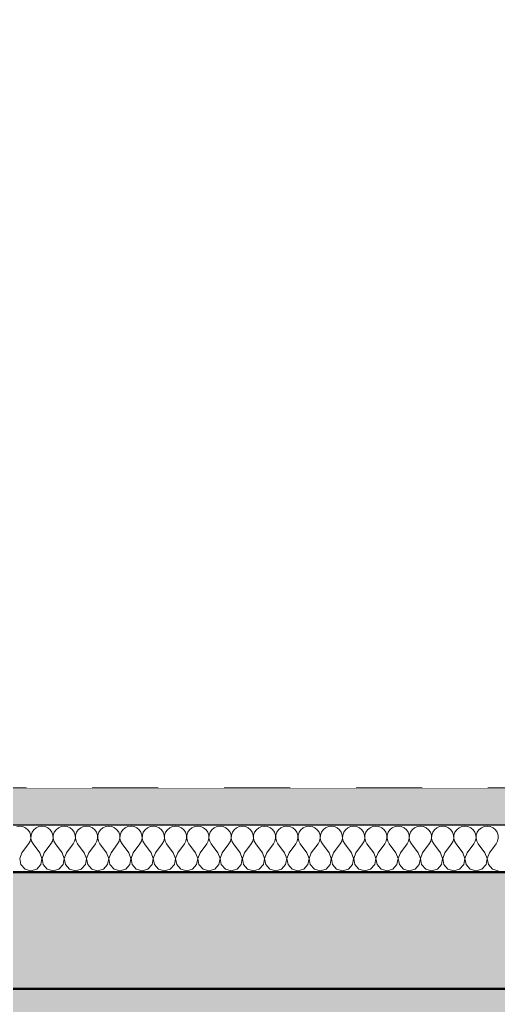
# Model space of a CAD drawing. Header units: millimetres. Extents: x -48147 to 1436659, y -488302 to 18123.
# Drawn here: x 1424393 to 1425417, y -483498 to -481390 of the extents above; entities that cross this region are included whole.
import ezdxf

# ---------------------------------------------------------------- set-up
doc = ezdxf.new("R2010")
doc.units = ezdxf.units.MM
doc.header["$MEASUREMENT"] = 0
doc.linetypes.add('Dashed', pattern=[2822.222233, 1411.111116, -1411.111116])
doc.linetypes.add('Wipeout_Contour', pattern=[1000, 0, -1000])
for name, color, linetype, lineweight, true_color in [('0_Pen_No__105', 7, 'Continuous', 15, 0xa6a6a6), ('A-230-M_FLOOR.IFC Import_Pen_No__109', 7, 'Continuous', 15, 0xa6a6a6), ('A-230-M_FLOOR.IFC Import_Pen_No__29', 7, 'Continuous', 50, 0x2a2a2a), ('HATCHING_Pen_No__145', 7, 'Continuous', 0, 0xa6a6a6), ('New_A-20-M_Floor_Slab_Pen_No__107', 7, 'Continuous', 15, 0xa6a6a6), ('New_A-20-M_Floor_Slab_Pen_No__109', 7, 'Continuous', 15, 0xa6a6a6), ('New_A-20-M_Floor_Slab_Pen_No__162', 7, 'Continuous', 0, 0xe47200)]:
    doc.layers.add(name, color=color, linetype=linetype, lineweight=lineweight, true_color=true_color)
for name, color, linetype in [('A-230-M_FLOOR.IFC Import', 7, 'Continuous'), ('A-25-M_Wall_Int', 7, 'Continuous'), ('New_A-20-M_Floor_Slab', 7, 'Continuous')]:
    doc.layers.add(name, color=color, linetype=linetype)
doc.layers.add('HATCHING_Pen_No__1', color=7, linetype='Continuous', lineweight=13)
doc.layers.add('New_A-20-M_Floor_Slab_Pen_No__1', color=7, linetype='Continuous', lineweight=13)
pattern_1 = [(0, (1424163.9, -483032.8), (0, 389.711), [24.375, -200.625]), (0, (1424276.4, -482837.94), (0, 389.711), [24.375, -200.625]), (60, (1424163.9, -483032.8), (-337.5, 194.856), [24.375, -200.625]), (60, (1424388.9, -483032.8), (-337.5, 194.856), [24.375, -200.625]), (120, (1424188.27, -483032.8), (337.5, 194.856), [24.375, -200.625]), (120, (1424413.27, -483032.8), (337.5, 194.856), [24.375, -200.625]), (0, (1424163.9, -482995.3), (0, 75), [0, -75, 0, -112.5]), (45, (1424201.4, -482995.3), (-53.033, 53.033), [0, -56.25, 0, -93.75])]

# ---------------------------------------------------------------- blocks, each defined once
blk = doc.blocks.new('*X349', base_point=(1424163.9, -483032.8))
at = {"layer": 'New_A-20-M_Floor_Slab_Pen_No__107', "linetype": 'Continuous'}
for p, q in [((1424393.3, -483114.7), (1424386.8, -483115.6)), ((1424399.8, -483115.6), (1424393.3, -483114.7)), ((1424405.8, -483118.2), (1424399.8, -483115.6)), ((1424434.4, -483115.6), (1424428.4, -483118.2)), ((1424440.9, -483114.7), (1424434.4, -483115.6)), ((1424447.4, -483115.6), (1424440.9, -483114.7)), ((1424453.5, -483118.2), (1424447.4, -483115.6)), ((1424482.1, -483115.6), (1424476, -483118.2)), ((1424488.6, -483114.7), (1424482.1, -483115.6)), ((1424495.1, -483115.6), (1424488.6, -483114.7)), ((1424501.1, -483118.2), (1424495.1, -483115.6)), ((1424529.7, -483115.6), (1424523.7, -483118.2)), ((1424536.2, -483114.7), (1424529.7, -483115.6)), ((1424542.7, -483115.6), (1424536.2, -483114.7)), ((1424548.7, -483118.2), (1424542.7, -483115.6)), ((1424577.3, -483115.6), (1424571.3, -483118.2)), ((1424583.8, -483114.7), (1424577.3, -483115.6)), ((1424590.3, -483115.6), (1424583.8, -483114.7)), ((1424596.3, -483118.2), (1424590.3, -483115.6)), ((1424624.9, -483115.6), (1424618.9, -483118.2)), ((1424631.4, -483114.7), (1424624.9, -483115.6)), ((1424637.9, -483115.6), (1424631.4, -483114.7)), ((1424643.9, -483118.2), (1424637.9, -483115.6)), ((1424672.5, -483115.6), (1424666.5, -483118.2)), ((1424679, -483114.7), (1424672.5, -483115.6)), ((1424685.5, -483115.6), (1424679, -483114.7)), ((1424691.6, -483118.2), (1424685.5, -483115.6)), ((1424720.1, -483115.6), (1424714.1, -483118.2)), ((1424726.7, -483114.7), (1424720.1, -483115.6)), ((1424733.2, -483115.6), (1424726.7, -483114.7)), ((1424739.2, -483118.2), (1424733.2, -483115.6)), ((1424767.8, -483115.6), (1424761.8, -483118.2)), ((1424774.3, -483114.7), (1424767.8, -483115.6)), ((1424780.8, -483115.6), (1424774.3, -483114.7)), ((1424786.8, -483118.2), (1424780.8, -483115.6)), ((1424815.4, -483115.6), (1424809.4, -483118.2)), ((1424821.9, -483114.7), (1424815.4, -483115.6)), ((1424828.4, -483115.6), (1424821.9, -483114.7)), ((1424834.4, -483118.2), (1424828.4, -483115.6)), ((1424863, -483115.6), (1424857, -483118.2)), ((1424869.5, -483114.7), (1424863, -483115.6)), ((1424876, -483115.6), (1424869.5, -483114.7)), ((1424882, -483118.2), (1424876, -483115.6)), ((1424910.6, -483115.6), (1424904.6, -483118.2)), ((1424917.1, -483114.7), (1424910.6, -483115.6)), ((1424923.6, -483115.6), (1424917.1, -483114.7)), ((1424929.6, -483118.2), (1424923.6, -483115.6)), ((1424958.2, -483115.6), (1424952.2, -483118.2)), ((1424964.7, -483114.7), (1424958.2, -483115.6)), ((1424971.3, -483115.6), (1424964.7, -483114.7)), ((1424977.3, -483118.2), (1424971.3, -483115.6)), ((1425005.9, -483115.6), (1424999.8, -483118.2)), ((1425012.4, -483114.7), (1425005.9, -483115.6)), ((1425018.9, -483115.6), (1425012.4, -483114.7)), ((1425024.9, -483118.2), (1425018.9, -483115.6)), ((1425053.5, -483115.6), (1425047.5, -483118.2)), ((1425060, -483114.7), (1425053.5, -483115.6)), ((1425066.5, -483115.6), (1425060, -483114.7)), ((1425072.5, -483118.2), (1425066.5, -483115.6)), ((1425101.1, -483115.6), (1425095.1, -483118.2)), ((1425107.6, -483114.7), (1425101.1, -483115.6)), ((1425114.1, -483115.6), (1425107.6, -483114.7)), ((1425120.1, -483118.2), (1425114.1, -483115.6)), ((1425148.7, -483115.6), (1425142.7, -483118.2)), ((1425155.2, -483114.7), (1425148.7, -483115.6)), ((1425161.7, -483115.6), (1425155.2, -483114.7)), ((1425167.7, -483118.2), (1425161.7, -483115.6)), ((1425196.3, -483115.6), (1425190.3, -483118.2)), ((1425202.8, -483114.7), (1425196.3, -483115.6)), ((1425209.3, -483115.6), (1425202.8, -483114.7)), ((1425215.4, -483118.2), (1425209.3, -483115.6)), ((1425244, -483115.6), (1425237.9, -483118.2)), ((1425250.5, -483114.7), (1425244, -483115.6)), ((1425257, -483115.6), (1425250.5, -483114.7)), ((1425263, -483118.2), (1425257, -483115.6)), ((1425291.6, -483115.6), (1425285.6, -483118.2)), ((1425298.1, -483114.7), (1425291.6, -483115.6)), ((1425304.6, -483115.6), (1425298.1, -483114.7)), ((1425310.6, -483118.2), (1425304.6, -483115.6)), ((1425339.2, -483115.6), (1425333.2, -483118.2)), ((1425345.7, -483114.7), (1425339.2, -483115.6)), ((1425352.2, -483115.6), (1425345.7, -483114.7)), ((1425358.2, -483118.2), (1425352.2, -483115.6)), ((1425386.8, -483115.6), (1425380.8, -483118.2)), ((1425393.3, -483114.7), (1425386.8, -483115.6)), ((1425399.8, -483115.6), (1425393.3, -483114.7)), ((1425405.8, -483118.2), (1425399.8, -483115.6)), ((1424410.9, -483122.4), (1424405.8, -483118.2)), ((1424414.6, -483127.8), (1424410.9, -483122.4)), ((1424416.7, -483134.1), (1424414.6, -483127.8)), ((1424417, -483140.6), (1424416.7, -483134.1)), ((1424417.5, -483134.1), (1424417.2, -483140.6)), ((1424419.6, -483127.8), (1424417.5, -483134.1)), ((1424423.4, -483122.4), (1424419.6, -483127.8)), ((1424428.4, -483118.2), (1424423.4, -483122.4)), ((1424458.5, -483122.4), (1424453.5, -483118.2)), ((1424462.2, -483127.8), (1424458.5, -483122.4)), ((1424464.3, -483134.1), (1424462.2, -483127.8)), ((1424464.7, -483140.6), (1424464.3, -483134.1)), ((1424465.2, -483134.1), (1424464.8, -483140.6)), ((1424467.3, -483127.8), (1424465.2, -483134.1)), ((1424471, -483122.4), (1424467.3, -483127.8)), ((1424476, -483118.2), (1424471, -483122.4)), ((1424506.1, -483122.4), (1424501.1, -483118.2)), ((1424509.9, -483127.8), (1424506.1, -483122.4)), ((1424512, -483134.1), (1424509.9, -483127.8)), ((1424512.3, -483140.6), (1424512, -483134.1)), ((1424512.8, -483134.1), (1424512.5, -483140.6)), ((1424514.9, -483127.8), (1424512.8, -483134.1)), ((1424518.6, -483122.4), (1424514.9, -483127.8)), ((1424523.7, -483118.2), (1424518.6, -483122.4)), ((1424553.8, -483122.4), (1424548.7, -483118.2)), ((1424557.5, -483127.8), (1424553.8, -483122.4)), ((1424559.6, -483134.1), (1424557.5, -483127.8)), ((1424559.9, -483140.6), (1424559.6, -483134.1)), ((1424560.4, -483134.1), (1424560.1, -483140.6)), ((1424562.5, -483127.8), (1424560.4, -483134.1)), ((1424566.2, -483122.4), (1424562.5, -483127.8)), ((1424571.3, -483118.2), (1424566.2, -483122.4)), ((1424601.4, -483122.4), (1424596.3, -483118.2)), ((1424605.1, -483127.8), (1424601.4, -483122.4)), ((1424607.2, -483134.1), (1424605.1, -483127.8)), ((1424607.5, -483140.6), (1424607.2, -483134.1)), ((1424608, -483134.1), (1424607.7, -483140.6)), ((1424610.1, -483127.8), (1424608, -483134.1)), ((1424613.8, -483122.4), (1424610.1, -483127.8)), ((1424618.9, -483118.2), (1424613.8, -483122.4)), ((1424649, -483122.4), (1424643.9, -483118.2)), ((1424652.7, -483127.8), (1424649, -483122.4)), ((1424654.8, -483134.1), (1424652.7, -483127.8)), ((1424655.1, -483140.6), (1424654.8, -483134.1)), ((1424655.6, -483134.1), (1424655.3, -483140.6)), ((1424657.7, -483127.8), (1424655.6, -483134.1)), ((1424661.5, -483122.4), (1424657.7, -483127.8)), ((1424666.5, -483118.2), (1424661.5, -483122.4)), ((1424696.6, -483122.4), (1424691.6, -483118.2)), ((1424700.3, -483127.8), (1424696.6, -483122.4)), ((1424702.4, -483134.1), (1424700.3, -483127.8)), ((1424702.7, -483140.6), (1424702.4, -483134.1)), ((1424703.3, -483134.1), (1424702.9, -483140.6)), ((1424705.4, -483127.8), (1424703.3, -483134.1)), ((1424709.1, -483122.4), (1424705.4, -483127.8)), ((1424714.1, -483118.2), (1424709.1, -483122.4)), ((1424744.2, -483122.4), (1424739.2, -483118.2)), ((1424747.9, -483127.8), (1424744.2, -483122.4)), ((1424750, -483134.1), (1424747.9, -483127.8)), ((1424750.4, -483140.6), (1424750, -483134.1)), ((1424750.9, -483134.1), (1424750.6, -483140.6)), ((1424753, -483127.8), (1424750.9, -483134.1)), ((1424756.7, -483122.4), (1424753, -483127.8)), ((1424761.8, -483118.2), (1424756.7, -483122.4)), ((1424791.8, -483122.4), (1424786.8, -483118.2)), ((1424795.6, -483127.8), (1424791.8, -483122.4)), ((1424797.7, -483134.1), (1424795.6, -483127.8)), ((1424798, -483140.6), (1424797.7, -483134.1)), ((1424798.5, -483134.1), (1424798.2, -483140.6)), ((1424800.6, -483127.8), (1424798.5, -483134.1)), ((1424804.3, -483122.4), (1424800.6, -483127.8)), ((1424809.4, -483118.2), (1424804.3, -483122.4)), ((1424839.5, -483122.4), (1424834.4, -483118.2)), ((1424843.2, -483127.8), (1424839.5, -483122.4)), ((1424845.3, -483134.1), (1424843.2, -483127.8)), ((1424845.6, -483140.6), (1424845.3, -483134.1)), ((1424846.1, -483134.1), (1424845.8, -483140.6)), ((1424848.2, -483127.8), (1424846.1, -483134.1)), ((1424851.9, -483122.4), (1424848.2, -483127.8)), ((1424857, -483118.2), (1424851.9, -483122.4)), ((1424887.1, -483122.4), (1424882, -483118.2)), ((1424890.8, -483127.8), (1424887.1, -483122.4)), ((1424892.9, -483134.1), (1424890.8, -483127.8)), ((1424893.2, -483140.6), (1424892.9, -483134.1)), ((1424893.7, -483134.1), (1424893.4, -483140.6)), ((1424895.8, -483127.8), (1424893.7, -483134.1)), ((1424899.6, -483122.4), (1424895.8, -483127.8)), ((1424904.6, -483118.2), (1424899.6, -483122.4)), ((1424934.7, -483122.4), (1424929.6, -483118.2)), ((1424938.4, -483127.8), (1424934.7, -483122.4)), ((1424940.5, -483134.1), (1424938.4, -483127.8)), ((1424940.8, -483140.6), (1424940.5, -483134.1)), ((1424941.4, -483134.1), (1424941, -483140.6)), ((1424943.5, -483127.8), (1424941.4, -483134.1)), ((1424947.2, -483122.4), (1424943.5, -483127.8)), ((1424952.2, -483118.2), (1424947.2, -483122.4)), ((1424982.3, -483122.4), (1424977.3, -483118.2)), ((1424986, -483127.8), (1424982.3, -483122.4)), ((1424988.1, -483134.1), (1424986, -483127.8)), ((1424988.5, -483140.6), (1424988.1, -483134.1)), ((1424989, -483134.1), (1424988.7, -483140.6)), ((1424991.1, -483127.8), (1424989, -483134.1)), ((1424994.8, -483122.4), (1424991.1, -483127.8)), ((1424999.8, -483118.2), (1424994.8, -483122.4)), ((1425029.9, -483122.4), (1425024.9, -483118.2)), ((1425033.7, -483127.8), (1425029.9, -483122.4)), ((1425035.8, -483134.1), (1425033.7, -483127.8)), ((1425036.1, -483140.6), (1425035.8, -483134.1)), ((1425036.6, -483134.1), (1425036.3, -483140.6)), ((1425038.7, -483127.8), (1425036.6, -483134.1)), ((1425042.4, -483122.4), (1425038.7, -483127.8)), ((1425047.5, -483118.2), (1425042.4, -483122.4)), ((1425077.6, -483122.4), (1425072.5, -483118.2)), ((1425081.3, -483127.8), (1425077.6, -483122.4)), ((1425083.4, -483134.1), (1425081.3, -483127.8)), ((1425083.7, -483140.6), (1425083.4, -483134.1)), ((1425084.2, -483134.1), (1425083.9, -483140.6)), ((1425086.3, -483127.8), (1425084.2, -483134.1)), ((1425090, -483122.4), (1425086.3, -483127.8)), ((1425095.1, -483118.2), (1425090, -483122.4)), ((1425125.2, -483122.4), (1425120.1, -483118.2)), ((1425128.9, -483127.8), (1425125.2, -483122.4)), ((1425131, -483134.1), (1425128.9, -483127.8)), ((1425131.3, -483140.6), (1425131, -483134.1)), ((1425131.8, -483134.1), (1425131.5, -483140.6)), ((1425133.9, -483127.8), (1425131.8, -483134.1)), ((1425137.6, -483122.4), (1425133.9, -483127.8)), ((1425142.7, -483118.2), (1425137.6, -483122.4)), ((1425172.8, -483122.4), (1425167.7, -483118.2)), ((1425176.5, -483127.8), (1425172.8, -483122.4)), ((1425178.6, -483134.1), (1425176.5, -483127.8)), ((1425178.9, -483140.6), (1425178.6, -483134.1)), ((1425179.4, -483134.1), (1425179.1, -483140.6)), ((1425181.5, -483127.8), (1425179.4, -483134.1)), ((1425185.3, -483122.4), (1425181.5, -483127.8)), ((1425190.3, -483118.2), (1425185.3, -483122.4)), ((1425220.4, -483122.4), (1425215.4, -483118.2)), ((1425224.1, -483127.8), (1425220.4, -483122.4)), ((1425226.2, -483134.1), (1425224.1, -483127.8)), ((1425226.6, -483140.6), (1425226.2, -483134.1)), ((1425227.1, -483134.1), (1425226.7, -483140.6)), ((1425229.2, -483127.8), (1425227.1, -483134.1)), ((1425232.9, -483122.4), (1425229.2, -483127.8)), ((1425237.9, -483118.2), (1425232.9, -483122.4)), ((1425268, -483122.4), (1425263, -483118.2)), ((1425271.8, -483127.8), (1425268, -483122.4)), ((1425273.9, -483134.1), (1425271.8, -483127.8)), ((1425274.2, -483140.6), (1425273.9, -483134.1)), ((1425274.7, -483134.1), (1425274.4, -483140.6)), ((1425276.8, -483127.8), (1425274.7, -483134.1)), ((1425280.5, -483122.4), (1425276.8, -483127.8)), ((1425285.6, -483118.2), (1425280.5, -483122.4)), ((1425315.7, -483122.4), (1425310.6, -483118.2)), ((1425319.4, -483127.8), (1425315.7, -483122.4)), ((1425321.5, -483134.1), (1425319.4, -483127.8)), ((1425321.8, -483140.6), (1425321.5, -483134.1)), ((1425322.3, -483134.1), (1425322, -483140.6)), ((1425324.4, -483127.8), (1425322.3, -483134.1)), ((1425328.1, -483122.4), (1425324.4, -483127.8)), ((1425333.2, -483118.2), (1425328.1, -483122.4)), ((1425363.3, -483122.4), (1425358.2, -483118.2)), ((1425367, -483127.8), (1425363.3, -483122.4)), ((1425369.1, -483134.1), (1425367, -483127.8)), ((1425369.4, -483140.6), (1425369.1, -483134.1)), ((1425369.9, -483134.1), (1425369.6, -483140.6)), ((1425372, -483127.8), (1425369.9, -483134.1)), ((1425375.7, -483122.4), (1425372, -483127.8)), ((1425380.8, -483118.2), (1425375.7, -483122.4)), ((1425410.9, -483122.4), (1425405.8, -483118.2)), ((1425414.6, -483127.8), (1425410.9, -483122.4)), ((1425416.7, -483134.1), (1425414.6, -483127.8)), ((1425417, -483140.6), (1425416.7, -483134.1)), ((1424398.1, -483171.8), (1424412.4, -483152.8)), ((1424412.4, -483152.8), (1424415.5, -483147)), ((1424415.5, -483147), (1424417, -483140.6)), ((1424417.2, -483140.6), (1424418.7, -483147)), ((1424418.7, -483147), (1424421.9, -483152.8)), ((1424436.2, -483171.8), (1424421.9, -483152.8)), ((1424445.7, -483171.8), (1424460, -483152.8)), ((1424460, -483152.8), (1424463.2, -483147)), ((1424463.2, -483147), (1424464.7, -483140.6)), ((1424464.8, -483140.6), (1424466.3, -483147)), ((1424466.3, -483147), (1424469.5, -483152.8)), ((1424483.8, -483171.8), (1424469.5, -483152.8)), ((1424493.3, -483171.8), (1424507.6, -483152.8)), ((1424507.6, -483152.8), (1424510.8, -483147)), ((1424510.8, -483147), (1424512.3, -483140.6)), ((1424512.5, -483140.6), (1424514, -483147)), ((1424514, -483147), (1424517.1, -483152.8)), ((1424531.4, -483171.8), (1424517.1, -483152.8)), ((1424540.9, -483171.8), (1424555.2, -483152.8)), ((1424555.2, -483152.8), (1424558.4, -483147)), ((1424558.4, -483147), (1424559.9, -483140.6)), ((1424560.1, -483140.6), (1424561.6, -483147)), ((1424561.6, -483147), (1424564.7, -483152.8)), ((1424579, -483171.8), (1424564.7, -483152.8)), ((1424588.6, -483171.8), (1424602.8, -483152.8)), ((1424602.8, -483152.8), (1424606, -483147)), ((1424606, -483147), (1424607.5, -483140.6)), ((1424607.7, -483140.6), (1424609.2, -483147)), ((1424609.2, -483147), (1424612.4, -483152.8)), ((1424626.7, -483171.8), (1424612.4, -483152.8)), ((1424636.2, -483171.8), (1424650.5, -483152.8)), ((1424650.5, -483152.8), (1424653.6, -483147)), ((1424653.6, -483147), (1424655.1, -483140.6)), ((1424655.3, -483140.6), (1424656.8, -483147)), ((1424656.8, -483147), (1424660, -483152.8)), ((1424674.3, -483171.8), (1424660, -483152.8)), ((1424683.8, -483171.8), (1424698.1, -483152.8)), ((1424698.1, -483152.8), (1424701.3, -483147)), ((1424701.3, -483147), (1424702.7, -483140.6)), ((1424702.9, -483140.6), (1424704.4, -483147)), ((1424704.4, -483147), (1424707.6, -483152.8)), ((1424721.9, -483171.8), (1424707.6, -483152.8)), ((1424731.4, -483171.8), (1424745.7, -483152.8)), ((1424745.7, -483152.8), (1424748.9, -483147)), ((1424748.9, -483147), (1424750.4, -483140.6)), ((1424750.6, -483140.6), (1424752, -483147)), ((1424752, -483147), (1424755.2, -483152.8)), ((1424769.5, -483171.8), (1424755.2, -483152.8)), ((1424779, -483171.8), (1424793.3, -483152.8)), ((1424793.3, -483152.8), (1424796.5, -483147)), ((1424796.5, -483147), (1424798, -483140.6)), ((1424798.2, -483140.6), (1424799.7, -483147)), ((1424799.7, -483147), (1424802.8, -483152.8)), ((1424817.1, -483171.8), (1424802.8, -483152.8)), ((1424826.7, -483171.8), (1424840.9, -483152.8)), ((1424840.9, -483152.8), (1424844.1, -483147)), ((1424844.1, -483147), (1424845.6, -483140.6)), ((1424845.8, -483140.6), (1424847.3, -483147)), ((1424847.3, -483147), (1424850.5, -483152.8)), ((1424864.7, -483171.8), (1424850.5, -483152.8)), ((1424874.3, -483171.8), (1424888.6, -483152.8)), ((1424888.6, -483152.8), (1424891.7, -483147)), ((1424891.7, -483147), (1424893.2, -483140.6)), ((1424893.4, -483140.6), (1424894.9, -483147)), ((1424894.9, -483147), (1424898.1, -483152.8)), ((1424912.4, -483171.8), (1424898.1, -483152.8)), ((1424921.9, -483171.8), (1424936.2, -483152.8)), ((1424936.2, -483152.8), (1424939.4, -483147)), ((1424939.4, -483147), (1424940.8, -483140.6)), ((1424941, -483140.6), (1424942.5, -483147)), ((1424942.5, -483147), (1424945.7, -483152.8)), ((1424960, -483171.8), (1424945.7, -483152.8)), ((1424969.5, -483171.8), (1424983.8, -483152.8)), ((1424983.8, -483152.8), (1424987, -483147)), ((1424987, -483147), (1424988.5, -483140.6)), ((1424988.7, -483140.6), (1424990.1, -483147)), ((1424990.1, -483147), (1424993.3, -483152.8)), ((1425007.6, -483171.8), (1424993.3, -483152.8)), ((1425017.1, -483171.8), (1425031.4, -483152.8)), ((1425031.4, -483152.8), (1425034.6, -483147)), ((1425034.6, -483147), (1425036.1, -483140.6)), ((1425036.3, -483140.6), (1425037.8, -483147)), ((1425037.8, -483147), (1425040.9, -483152.8)), ((1425055.2, -483171.8), (1425040.9, -483152.8)), ((1425064.7, -483171.8), (1425079, -483152.8)), ((1425079, -483152.8), (1425082.2, -483147)), ((1425082.2, -483147), (1425083.7, -483140.6)), ((1425083.9, -483140.6), (1425085.4, -483147)), ((1425085.4, -483147), (1425088.6, -483152.8)), ((1425102.8, -483171.8), (1425088.6, -483152.8)), ((1425112.4, -483171.8), (1425126.7, -483152.8)), ((1425126.7, -483152.8), (1425129.8, -483147)), ((1425129.8, -483147), (1425131.3, -483140.6)), ((1425131.5, -483140.6), (1425133, -483147)), ((1425133, -483147), (1425136.2, -483152.8)), ((1425150.5, -483171.8), (1425136.2, -483152.8)), ((1425160, -483171.8), (1425174.3, -483152.8)), ((1425174.3, -483152.8), (1425177.5, -483147)), ((1425177.5, -483147), (1425178.9, -483140.6)), ((1425179.1, -483140.6), (1425180.6, -483147)), ((1425180.6, -483147), (1425183.8, -483152.8)), ((1425198.1, -483171.8), (1425183.8, -483152.8)), ((1425207.6, -483171.8), (1425221.9, -483152.8)), ((1425221.9, -483152.8), (1425225.1, -483147)), ((1425225.1, -483147), (1425226.6, -483140.6)), ((1425226.7, -483140.6), (1425228.2, -483147)), ((1425228.2, -483147), (1425231.4, -483152.8)), ((1425245.7, -483171.8), (1425231.4, -483152.8)), ((1425255.2, -483171.8), (1425269.5, -483152.8)), ((1425269.5, -483152.8), (1425272.7, -483147)), ((1425272.7, -483147), (1425274.2, -483140.6)), ((1425274.4, -483140.6), (1425275.9, -483147)), ((1425275.9, -483147), (1425279, -483152.8)), ((1425293.3, -483171.8), (1425279, -483152.8)), ((1425302.8, -483171.8), (1425317.1, -483152.8)), ((1425317.1, -483152.8), (1425320.3, -483147)), ((1425320.3, -483147), (1425321.8, -483140.6)), ((1425322, -483140.6), (1425323.5, -483147)), ((1425323.5, -483147), (1425326.7, -483152.8)), ((1425340.9, -483171.8), (1425326.7, -483152.8)), ((1425350.5, -483171.8), (1425364.7, -483152.8)), ((1425364.7, -483152.8), (1425367.9, -483147)), ((1425367.9, -483147), (1425369.4, -483140.6)), ((1425369.6, -483140.6), (1425371.1, -483147)), ((1425371.1, -483147), (1425374.3, -483152.8)), ((1425388.6, -483171.8), (1425374.3, -483152.8)), ((1425398.1, -483171.8), (1425412.4, -483152.8)), ((1425412.4, -483152.8), (1425415.5, -483147)), ((1425415.5, -483147), (1425417, -483140.6)), ((1424398.1, -483171.8), (1424393.4, -483184)), ((1424440.8, -483184), (1424436.2, -483171.8)), ((1424445.7, -483171.8), (1424441, -483184)), ((1424488.5, -483184), (1424483.8, -483171.8)), ((1424493.3, -483171.8), (1424488.7, -483184)), ((1424536.1, -483184), (1424531.4, -483171.8)), ((1424540.9, -483171.8), (1424536.3, -483184)), ((1424583.7, -483184), (1424579, -483171.8)), ((1424588.6, -483171.8), (1424583.9, -483184)), ((1424631.3, -483184), (1424626.7, -483171.8)), ((1424636.2, -483171.8), (1424631.5, -483184)), ((1424678.9, -483184), (1424674.3, -483171.8)), ((1424683.8, -483171.8), (1424679.1, -483184)), ((1424726.6, -483184), (1424721.9, -483171.8)), ((1424731.4, -483171.8), (1424726.7, -483184)), ((1424774.2, -483184), (1424769.5, -483171.8)), ((1424779, -483171.8), (1424774.4, -483184)), ((1424821.8, -483184), (1424817.1, -483171.8)), ((1424826.7, -483171.8), (1424822, -483184)), ((1424869.4, -483184), (1424864.7, -483171.8)), ((1424874.3, -483171.8), (1424869.6, -483184)), ((1424917, -483184), (1424912.4, -483171.8)), ((1424921.9, -483171.8), (1424917.2, -483184)), ((1424964.7, -483184), (1424960, -483171.8)), ((1424969.5, -483171.8), (1424964.8, -483184)), ((1425012.3, -483184), (1425007.6, -483171.8)), ((1425017.1, -483171.8), (1425012.5, -483184)), ((1425059.9, -483184), (1425055.2, -483171.8)), ((1425064.7, -483171.8), (1425060.1, -483184)), ((1425107.5, -483184), (1425102.8, -483171.8)), ((1425112.4, -483171.8), (1425107.7, -483184)), ((1425155.1, -483184), (1425150.5, -483171.8)), ((1425160, -483171.8), (1425155.3, -483184)), ((1425202.7, -483184), (1425198.1, -483171.8)), ((1425207.6, -483171.8), (1425202.9, -483184)), ((1425250.4, -483184), (1425245.7, -483171.8)), ((1425255.2, -483171.8), (1425250.6, -483184)), ((1425298, -483184), (1425293.3, -483171.8)), ((1425302.8, -483171.8), (1425298.2, -483184)), ((1425345.6, -483184), (1425340.9, -483171.8)), ((1425350.5, -483171.8), (1425345.8, -483184)), ((1425393.2, -483184), (1425388.6, -483171.8)), ((1425398.1, -483171.8), (1425393.4, -483184)), ((1424393.4, -483184), (1424395.8, -483196.8)), ((1424395.8, -483196.8), (1424404.6, -483206.4)), ((1424429.6, -483206.4), (1424438.4, -483196.8)), ((1424438.4, -483196.8), (1424440.8, -483184)), ((1424441, -483184), (1424443.5, -483196.8)), ((1424443.5, -483196.8), (1424452.2, -483206.4)), ((1424477.3, -483206.4), (1424486, -483196.8)), ((1424486, -483196.8), (1424488.5, -483184)), ((1424488.7, -483184), (1424491.1, -483196.8)), ((1424491.1, -483196.8), (1424499.8, -483206.4)), ((1424524.9, -483206.4), (1424533.7, -483196.8)), ((1424533.7, -483196.8), (1424536.1, -483184)), ((1424536.3, -483184), (1424538.7, -483196.8)), ((1424538.7, -483196.8), (1424547.5, -483206.4)), ((1424572.5, -483206.4), (1424581.3, -483196.8)), ((1424581.3, -483196.8), (1424583.7, -483184)), ((1424583.9, -483184), (1424586.3, -483196.8)), ((1424586.3, -483196.8), (1424595.1, -483206.4)), ((1424620.1, -483206.4), (1424628.9, -483196.8)), ((1424628.9, -483196.8), (1424631.3, -483184)), ((1424631.5, -483184), (1424633.9, -483196.8)), ((1424633.9, -483196.8), (1424642.7, -483206.4)), ((1424667.7, -483206.4), (1424676.5, -483196.8)), ((1424676.5, -483196.8), (1424678.9, -483184)), ((1424679.1, -483184), (1424681.5, -483196.8)), ((1424681.5, -483196.8), (1424690.3, -483206.4)), ((1424715.4, -483206.4), (1424724.1, -483196.8)), ((1424724.1, -483196.8), (1424726.6, -483184)), ((1424726.7, -483184), (1424729.2, -483196.8)), ((1424729.2, -483196.8), (1424737.9, -483206.4)), ((1424763, -483206.4), (1424771.8, -483196.8)), ((1424771.8, -483196.8), (1424774.2, -483184)), ((1424774.4, -483184), (1424776.8, -483196.8)), ((1424776.8, -483196.8), (1424785.6, -483206.4)), ((1424810.6, -483206.4), (1424819.4, -483196.8)), ((1424819.4, -483196.8), (1424821.8, -483184)), ((1424822, -483184), (1424824.4, -483196.8)), ((1424824.4, -483196.8), (1424833.2, -483206.4)), ((1424858.2, -483206.4), (1424867, -483196.8)), ((1424867, -483196.8), (1424869.4, -483184)), ((1424869.6, -483184), (1424872, -483196.8)), ((1424872, -483196.8), (1424880.8, -483206.4)), ((1424905.8, -483206.4), (1424914.6, -483196.8)), ((1424914.6, -483196.8), (1424917, -483184)), ((1424917.2, -483184), (1424919.6, -483196.8)), ((1424919.6, -483196.8), (1424928.4, -483206.4)), ((1424953.5, -483206.4), (1424962.2, -483196.8)), ((1424962.2, -483196.8), (1424964.7, -483184)), ((1424964.8, -483184), (1424967.3, -483196.8)), ((1424967.3, -483196.8), (1424976, -483206.4)), ((1425001.1, -483206.4), (1425009.9, -483196.8)), ((1425009.9, -483196.8), (1425012.3, -483184)), ((1425012.5, -483184), (1425014.9, -483196.8)), ((1425014.9, -483196.8), (1425023.7, -483206.4)), ((1425048.7, -483206.4), (1425057.5, -483196.8)), ((1425057.5, -483196.8), (1425059.9, -483184)), ((1425060.1, -483184), (1425062.5, -483196.8)), ((1425062.5, -483196.8), (1425071.3, -483206.4)), ((1425096.3, -483206.4), (1425105.1, -483196.8)), ((1425105.1, -483196.8), (1425107.5, -483184)), ((1425107.7, -483184), (1425110.1, -483196.8)), ((1425110.1, -483196.8), (1425118.9, -483206.4)), ((1425143.9, -483206.4), (1425152.7, -483196.8)), ((1425152.7, -483196.8), (1425155.1, -483184)), ((1425155.3, -483184), (1425157.7, -483196.8)), ((1425157.7, -483196.8), (1425166.5, -483206.4)), ((1425191.6, -483206.4), (1425200.3, -483196.8)), ((1425200.3, -483196.8), (1425202.7, -483184)), ((1425202.9, -483184), (1425205.4, -483196.8)), ((1425205.4, -483196.8), (1425214.1, -483206.4)), ((1425239.2, -483206.4), (1425247.9, -483196.8)), ((1425247.9, -483196.8), (1425250.4, -483184)), ((1425250.6, -483184), (1425253, -483196.8)), ((1425253, -483196.8), (1425261.8, -483206.4)), ((1425286.8, -483206.4), (1425295.6, -483196.8)), ((1425295.6, -483196.8), (1425298, -483184)), ((1425298.2, -483184), (1425300.6, -483196.8)), ((1425300.6, -483196.8), (1425309.4, -483206.4)), ((1425334.4, -483206.4), (1425343.2, -483196.8)), ((1425343.2, -483196.8), (1425345.6, -483184)), ((1425345.8, -483184), (1425348.2, -483196.8)), ((1425348.2, -483196.8), (1425357, -483206.4)), ((1425382, -483206.4), (1425390.8, -483196.8)), ((1425390.8, -483196.8), (1425393.2, -483184)), ((1425393.4, -483184), (1425395.8, -483196.8)), ((1425395.8, -483196.8), (1425404.6, -483206.4)), ((1424404.6, -483206.4), (1424417.1, -483209.9)), ((1424417.1, -483209.9), (1424429.6, -483206.4)), ((1424452.2, -483206.4), (1424464.7, -483209.9)), ((1424464.7, -483209.9), (1424477.3, -483206.4)), ((1424499.8, -483206.4), (1424512.4, -483209.9)), ((1424512.4, -483209.9), (1424524.9, -483206.4)), ((1424547.5, -483206.4), (1424560, -483209.9)), ((1424560, -483209.9), (1424572.5, -483206.4)), ((1424595.1, -483206.4), (1424607.6, -483209.9)), ((1424607.6, -483209.9), (1424620.1, -483206.4)), ((1424642.7, -483206.4), (1424655.2, -483209.9)), ((1424655.2, -483209.9), (1424667.7, -483206.4)), ((1424690.3, -483206.4), (1424702.8, -483209.9)), ((1424702.8, -483209.9), (1424715.4, -483206.4)), ((1424737.9, -483206.4), (1424750.5, -483209.9)), ((1424750.5, -483209.9), (1424763, -483206.4)), ((1424785.6, -483206.4), (1424798.1, -483209.9)), ((1424798.1, -483209.9), (1424810.6, -483206.4)), ((1424833.2, -483206.4), (1424845.7, -483209.9)), ((1424845.7, -483209.9), (1424858.2, -483206.4)), ((1424880.8, -483206.4), (1424893.3, -483209.9)), ((1424893.3, -483209.9), (1424905.8, -483206.4)), ((1424928.4, -483206.4), (1424940.9, -483209.9)), ((1424940.9, -483209.9), (1424953.5, -483206.4)), ((1424976, -483206.4), (1424988.6, -483209.9)), ((1424988.6, -483209.9), (1425001.1, -483206.4)), ((1425023.7, -483206.4), (1425036.2, -483209.9)), ((1425036.2, -483209.9), (1425048.7, -483206.4)), ((1425071.3, -483206.4), (1425083.8, -483209.9)), ((1425083.8, -483209.9), (1425096.3, -483206.4)), ((1425118.9, -483206.4), (1425131.4, -483209.9)), ((1425131.4, -483209.9), (1425143.9, -483206.4)), ((1425166.5, -483206.4), (1425179, -483209.9)), ((1425179, -483209.9), (1425191.6, -483206.4)), ((1425214.1, -483206.4), (1425226.7, -483209.9)), ((1425226.7, -483209.9), (1425239.2, -483206.4)), ((1425261.8, -483206.4), (1425274.3, -483209.9)), ((1425274.3, -483209.9), (1425286.8, -483206.4)), ((1425309.4, -483206.4), (1425321.9, -483209.9)), ((1425321.9, -483209.9), (1425334.4, -483206.4)), ((1425357, -483206.4), (1425369.5, -483209.9)), ((1425369.5, -483209.9), (1425382, -483206.4)), ((1425404.6, -483206.4), (1425417.1, -483209.9))]:
    blk.add_line(p, q, dxfattribs=at)
blk = doc.blocks.new('Section Elem_322_2', base_point=(1424163.9, -483032.8))
at = {"color": 254, "linetype": 'Wipeout_Contour', "lineweight": 0, "ltscale": 6020910.573122941}
blk.add_wipeout([(1420869.5, -483032.8), (1420869.5, -483111.8), (1430340.1, -483111.8), (1430340.1, -483032.8)], dxfattribs=at).dxf.layer = 'New_A-20-M_Floor_Slab'
at = {"layer": 'New_A-20-M_Floor_Slab_Pen_No__109', "linetype": 'Continuous'}
h = blk.add_hatch(dxfattribs=at)
h.set_pattern_fill('Lightweight_Concrete_0002', color=256, style=0, pattern_type=2)
h.set_pattern_definition(pattern_1)
h.paths.add_polyline_path([(1420869.5, -483032.8), (1420869.5, -483111.8), (1430340.1, -483111.8), (1430340.1, -483032.8)])
at = {"layer": 'New_A-20-M_Floor_Slab_Pen_No__162', "linetype": 'Continuous'}
blk.add_hatch(color=256, dxfattribs=at).paths.add_polyline_path([(1420869.5, -483111.8), (1420869.5, -483112.3), (1430340.1, -483112.3), (1430340.1, -483111.8)])
at = {"layer": 'New_A-20-M_Floor_Slab_Pen_No__1', "linetype": 'Continuous'}
blk.add_line((1430339.5, -483032.8), (1424018.6, -483032.8), dxfattribs=at)
at = {"color": 254, "linetype": 'Wipeout_Contour', "lineweight": 0, "ltscale": 6021026.11962868}
blk.add_wipeout([(1420869.5, -483112.3), (1420869.5, -483212.3), (1430340.1, -483212.3), (1430340.1, -483112.3)], dxfattribs=at).dxf.layer = 'New_A-20-M_Floor_Slab'
at = {"layer": 'New_A-20-M_Floor_Slab_Pen_No__1', "linetype": 'Continuous'}
for p, q in [((1430340.1, -483111.8), (1420869.5, -483111.8)), ((1430340.1, -483112.3), (1420869.5, -483112.3)), ((1430340.1, -483212.3), (1420869.5, -483212.3))]:
    blk.add_line(p, q, dxfattribs=at)
at = {"layer": 'New_A-20-M_Floor_Slab'}
blk.add_blockref('*X349', (1424163.9, -483032.8), dxfattribs=at)
blk = doc.blocks.new('Section Elem_409_2', base_point=(1424163.9, -483032.8))
at = {"color": 254, "linetype": 'Wipeout_Contour', "lineweight": 0, "ltscale": 21049025.50565027}
blk.add_wipeout([(1424018.6, -483032.8), (1425394.1, -483032.8), (1425394.1, -480032.8), (1424020.6, -480032.8), (1424020.6, -480007.8), (1425394.1, -480007.8), (1425394.1, -479961.1), (1424630.7, -479961.1), (1424630.7, -479947.9), (1424668.5, -479947.9), (1424672.4, -479944.2), (1424674, -479935.2), (1424674, -479894.8), (1424018.6, -479894.8)], dxfattribs=at).dxf.layer = 'A-25-M_Wall_Int'
blk = doc.blocks.new('Section Elem_442_2', base_point=(1424163.9, -483032.8))
at = {"color": 254, "linetype": 'Wipeout_Contour', "lineweight": 0, "ltscale": 6021294.64809538}
blk.add_wipeout([(1430612.1, -483462.8), (1430612.1, -483212.8), (1420620.1, -483212.8), (1420620.1, -483462.8)], dxfattribs=at).dxf.layer = 'A-230-M_FLOOR.IFC Import'
at = {"layer": 'A-230-M_FLOOR.IFC Import_Pen_No__109', "linetype": 'Continuous'}
h = blk.add_hatch(dxfattribs=at)
h.set_pattern_fill('Lightweight_Concrete_0002', color=256, style=0, pattern_type=2)
h.set_pattern_definition(pattern_1)
h.paths.add_polyline_path([(1430612.1, -483462.8), (1430612.1, -483212.8), (1420620.1, -483212.8), (1420620.1, -483462.8)])
at = {"layer": 'A-230-M_FLOOR.IFC Import_Pen_No__29', "linetype": 'Continuous'}
for p, q in [((1430339.5, -483212.8), (1420620.1, -483212.8)), ((1429474.8, -483462.8), (1420620.1, -483462.8))]:
    blk.add_line(p, q, dxfattribs=at)
blk = doc.blocks.new('S-23 Building Section_STORY_MARKER', base_point=(1424163.9, -483032.8))
at = {"layer": '0_Pen_No__105', "linetype": 'Dashed', "ltscale": 0.1}
blk.add_line((1400277.5, -483032.8), (1432997.4, -483032.8), dxfattribs=at)

msp = doc.modelspace()

# ---------------------------------------------------------------- block references
at = {"layer": 'New_A-20-M_Floor_Slab'}
msp.add_blockref('Section Elem_322_2', (1424163.9, -483032.8), dxfattribs=at)

# ---------------------------------------------------------------- next in the draw order: block references
at = {"layer": 'A-230-M_FLOOR.IFC Import'}
msp.add_blockref('Section Elem_442_2', (1424163.9, -483032.8), dxfattribs=at)
at = {"layer": 'A-25-M_Wall_Int'}
msp.add_blockref('Section Elem_409_2', (1424163.9, -483032.8), dxfattribs=at)

# ---------------------------------------------------------------- next in the draw order: hatches: boundary and pattern name
at = {"layer": 'HATCHING_Pen_No__145', "linetype": 'Continuous'}
msp.add_hatch(color=256, dxfattribs=at).paths.add_polyline_path([(1403281.7, -483032.8), (1400307.5, -483032.8), (1400307.5, -488302.1), (1432997.4, -488302.1), (1432997.4, -483032.8), (1430682.1, -483032.8), (1430682.1, -483462.8), (1420869.5, -483462.8), (1420620.1, -483462.8), (1420620.1, -483282.8), (1411774.9, -483282.8), (1411774.9, -483632.8), (1403851.7, -483632.8), (1403851.7, -483532.8), (1403351.8, -483532.8), (1403351.8, -483409.3), (1403281.7, -483409.3)])

# ---------------------------------------------------------------- next in the draw order: linework, layer by layer
at = {"layer": 'HATCHING_Pen_No__1', "linetype": 'Continuous', "flags": 128}
msp.add_lwpolyline([(1403281.7, -483032.8), (1400307.5, -483032.8), (1400307.5, -488302.1), (1432997.4, -488302.1), (1432997.4, -483032.8), (1430682.1, -483032.8), (1430682.1, -483462.8), (1420869.5, -483462.8), (1420620.1, -483462.8), (1420620.1, -483282.8), (1411774.9, -483282.8), (1411774.9, -483632.8), (1403851.7, -483632.8), (1403851.7, -483532.8), (1403351.8, -483532.8), (1403351.8, -483409.3), (1403281.7, -483409.3)], close=True, dxfattribs=at)

# ---------------------------------------------------------------- next in the draw order: block references
at = {"linetype": 'Continuous', "lineweight": 0}
msp.add_blockref('S-23 Building Section_STORY_MARKER', (1424163.9, -483032.8), dxfattribs=at)

doc.saveas('drawing.dxf')
